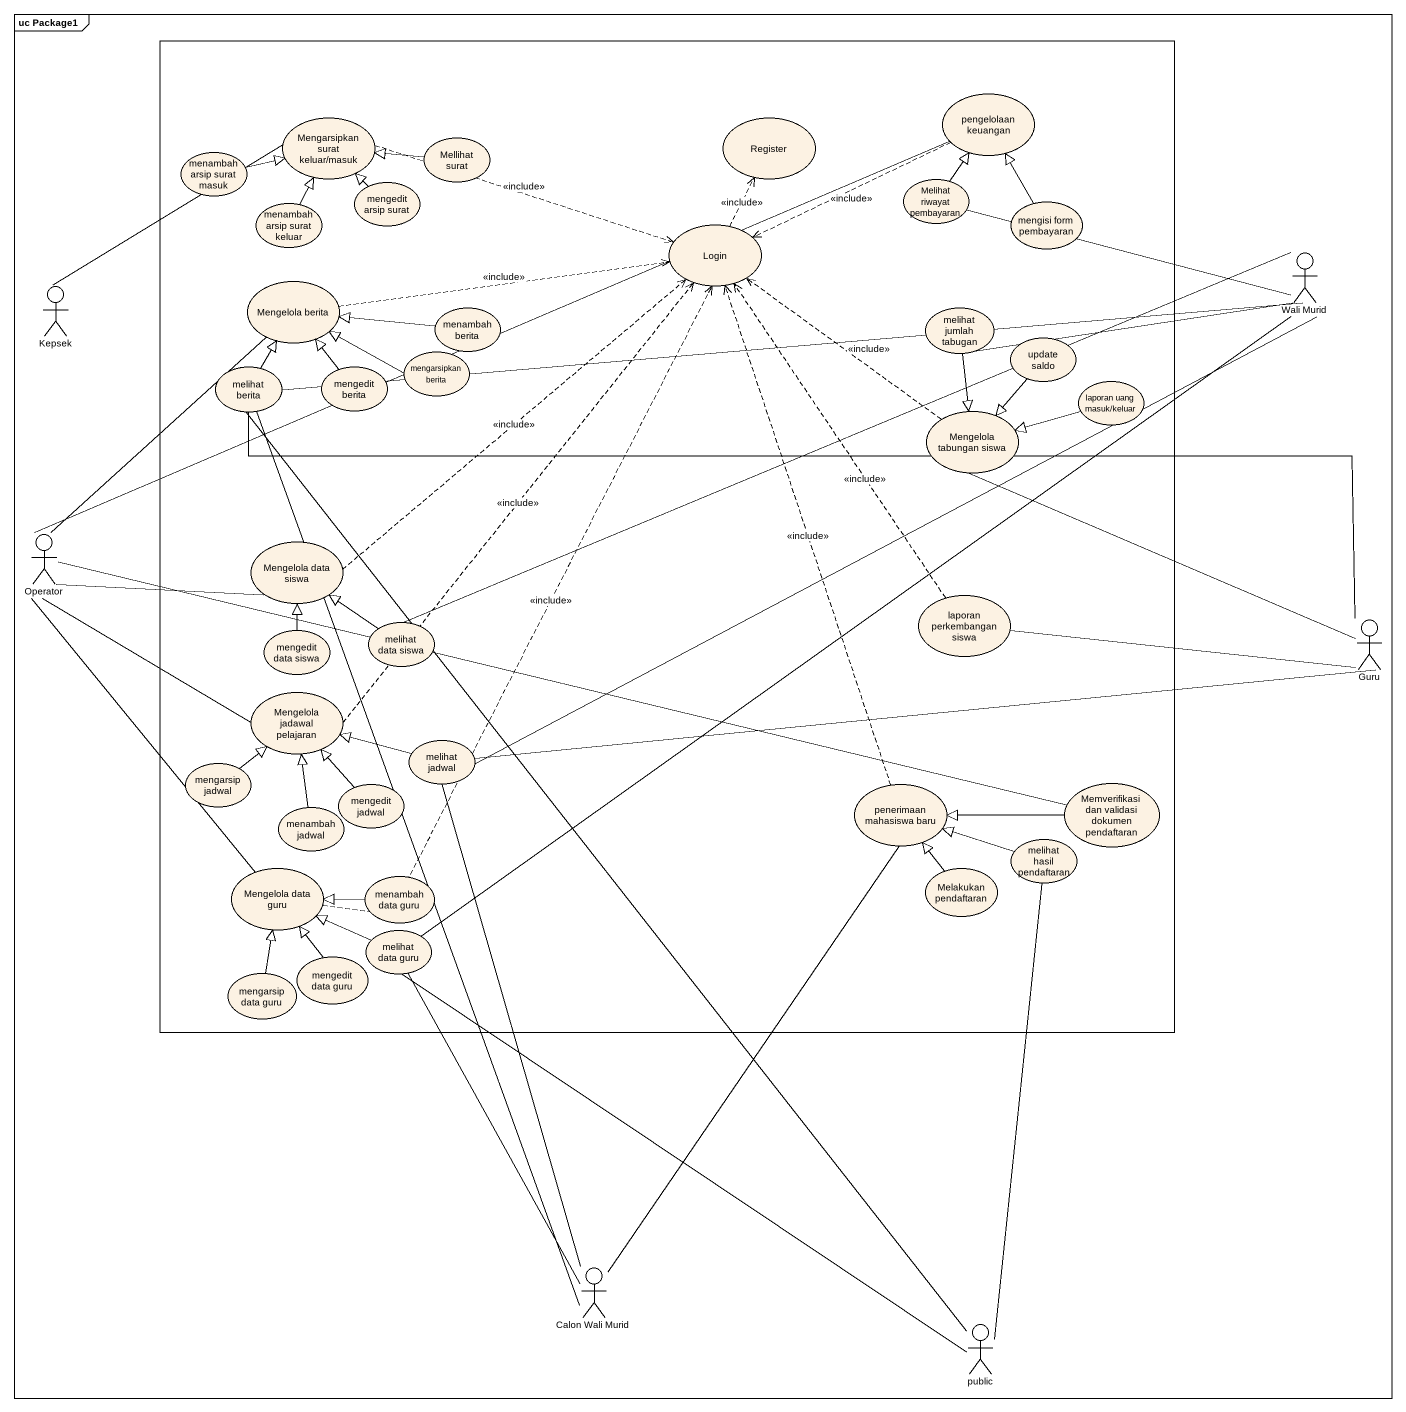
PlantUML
@startuml
mainframe uc Package1
rectangle " " as rectangle1 {
  usecase "pengelolaan keuangan" as pengelolaan_keuangan
  usecase "Mengarsipkan surat keluar/masuk" as Mengarsipkan_surat_keluar
  usecase "Mellihat surat" as Mellihat_surat
  usecase Register
  usecase "menambah arsip surat masuk" as menambah_arsip_surat_masuk
  usecase "Melihat riwayat pembayaran" as Melihat_riwayat_pembayaran
  usecase "menambah arsip surat keluar" as menambah_arsip_surat_keluar
  usecase "mengedit arsip surat" as mengedit_arsip_surat
  usecase "mengisi form pembayaran" as mengisi_form_pembayaran
  usecase Login
  usecase "Mengelola berita" as Mengelola_berita
  usecase "menambah berita" as menambah_berita
  usecase "melihat jumlah tabugan" as melihat_jumlah_tabugan
  usecase "update saldo" as update_saldo
  usecase "melihat berita" as melihat_berita
  usecase "mengedit berita" as mengedit_berita
  usecase "mengarsipkan berita" as mengarsipkan_berita
  usecase "Mengelola tabungan siswa" as Mengelola_tabungan_siswa
  usecase "laporan uang masuk/keluar" as laporan_uang_masuk_keluar
  usecase "Mengelola data siswa" as Mengelola_data_siswa
  usecase "laporan perkembangan siswa" as laporan_perkembangan_siswa
  usecase "mengedit data siswa" as mengedit_data_siswa
  usecase "melihat data siswa" as melihat_data_siswa
  usecase "Mengelola jadawal pelajaran" as Mengelola_jadawal_pelajaran
  usecase "mengarsip jadwal" as mengarsip_jadwal
  usecase "melihat jadwal" as melihat_jadwal
  usecase "menambah jadwal" as menambah_jadwal
  usecase "mengedit jadwal" as mengedit_jadwal
  usecase "penerimaan mahasiswa baru" as penerimaan_mahasiswa_baru
  usecase "Memverifikasi dan validasi dokumen pendaftaran" as Memverifikasi_dan_validasi
  usecase "melihat hasil pendaftaran" as melihat_hasil_pendaftaran
  usecase "Mengelola data guru" as Mengelola_data_guru
  usecase "menambah data guru" as menambah_data_guru
  usecase "Melakukan pendaftaran" as Melakukan_pendaftaran
  usecase "melihat data guru" as melihat_data_guru
  usecase "mengarsip data guru" as mengarsip_data_guru
  usecase "mengedit data guru" as mengedit_data_guru
}
actor "Wali Murid" as Wali_Murid
actor Kepsek
actor Operator
actor Guru
actor "Calon Wali Murid" as Calon_Wali_Murid
actor public
pengelolaan_keuangan .left.> Login : <<include>>
Mengarsipkan_surat_keluar .right.> Login : <<include>>
Mellihat_surat -left-|> Mengarsipkan_surat_keluar
menambah_arsip_surat_masuk -right-|> Mengarsipkan_surat_keluar
Melihat_riwayat_pembayaran -up-|> pengelolaan_keuangan
menambah_arsip_surat_keluar -up-|> Mengarsipkan_surat_keluar
mengedit_arsip_surat -up-|> Mengarsipkan_surat_keluar
mengisi_form_pembayaran -up-|> pengelolaan_keuangan
Login .up.> Register : <<include>>
Wali_Murid -left- Melihat_riwayat_pembayaran
Wali_Murid -left- melihat_jumlah_tabugan
Wali_Murid -left- melihat_berita
Wali_Murid -left- melihat_jadwal
Wali_Murid -- melihat_data_guru
Kepsek -up- Mengarsipkan_surat_keluar
Mengelola_berita .right.> Login : <<include>>
menambah_berita -left-|> Mengelola_berita
melihat_jumlah_tabugan --|> Mengelola_tabungan_siswa
update_saldo --|> Mengelola_tabungan_siswa
melihat_berita -up-|> Mengelola_berita
melihat_berita -- public
mengedit_berita -up-|> Mengelola_berita
mengarsipkan_berita -left-|> Mengelola_berita
Mengelola_tabungan_siswa .up.> Login : <<include>>
Mengelola_tabungan_siswa -right- Guru
laporan_uang_masuk_keluar -left-|> Mengelola_tabungan_siswa
Operator -right- pengelolaan_keuangan
Operator -up- Mengelola_berita
Operator -right- Mengelola_data_siswa
Operator -right- Mengelola_jadawal_pelajaran
Operator -right- Memverifikasi_dan_validasi
Operator -- Mengelola_data_guru
Mengelola_data_siswa .up.> Login : <<include>>
laporan_perkembangan_siswa .up.> Login : <<include>>
mengedit_data_siswa -up-|> Mengelola_data_siswa
melihat_data_siswa -right- Wali_Murid
melihat_data_siswa -up-|> Mengelola_data_siswa
Guru -left- melihat_berita
Guru -left- laporan_perkembangan_siswa
Guru -left- melihat_jadwal
Mengelola_jadawal_pelajaran .up.> Login : <<include>>
mengarsip_jadwal -up-|> Mengelola_jadawal_pelajaran
melihat_jadwal -left-|> Mengelola_jadawal_pelajaran
menambah_jadwal -up-|> Mengelola_jadawal_pelajaran
mengedit_jadwal -up-|> Mengelola_jadawal_pelajaran
penerimaan_mahasiswa_baru .up.> Login : <<include>>
Memverifikasi_dan_validasi -left-|> penerimaan_mahasiswa_baru
melihat_hasil_pendaftaran -left-|> penerimaan_mahasiswa_baru
Mengelola_data_guru .up.> Login : <<include>>
menambah_data_guru -left-|> Mengelola_data_guru
Melakukan_pendaftaran -up-|> penerimaan_mahasiswa_baru
melihat_data_guru -left-|> Mengelola_data_guru
melihat_data_guru -- Calon_Wali_Murid
melihat_data_guru -- public
mengarsip_data_guru -up-|> Mengelola_data_guru
mengedit_data_guru -up-|> Mengelola_data_guru
Calon_Wali_Murid -up- melihat_berita
Calon_Wali_Murid -up- melihat_jadwal
Calon_Wali_Murid -up- penerimaan_mahasiswa_baru
public -up- melihat_hasil_pendaftaran
@enduml
